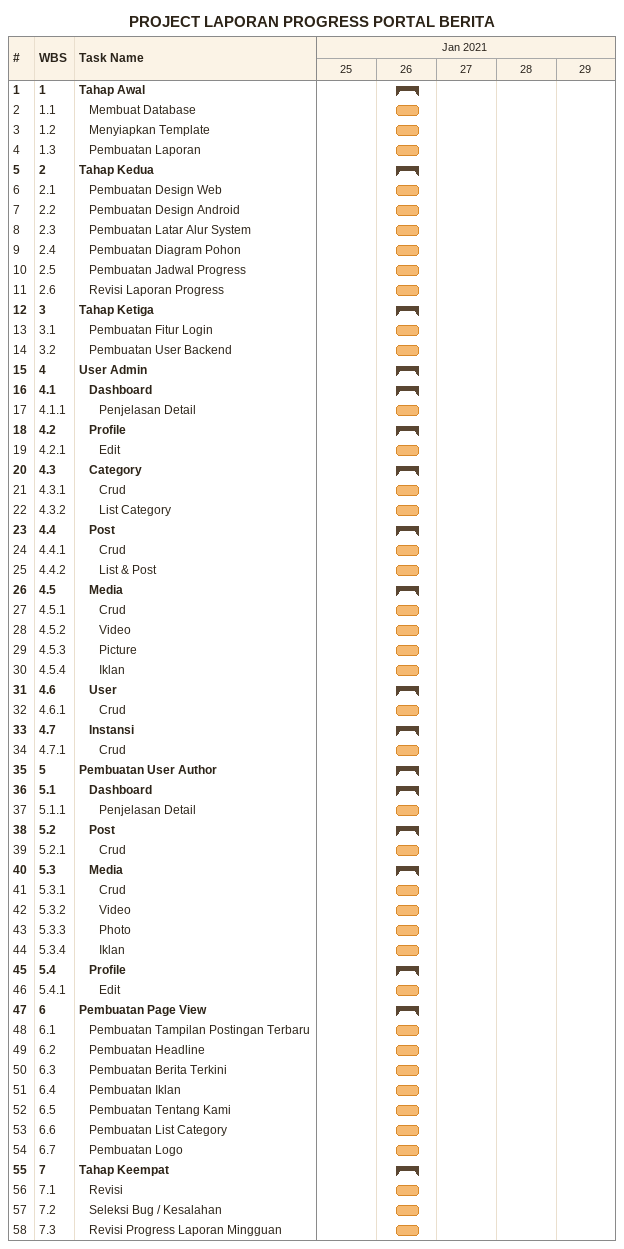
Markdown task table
PROJECT LAPORAN PROGRESS PORTAL BERITA

| ID | WBS | Task | Start | Finish |
|---|---|---|---|---|
| 1 | 1 | **Tahap Awal** | 2021-01-26 | 2021-01-26 |
| 2 | 1.1 | Membuat Database | 2021-01-26 | 2021-01-26 |
| 3 | 1.2 | Menyiapkan Template | 2021-01-26 | 2021-01-26 |
| 4 | 1.3 | Pembuatan Laporan | 2021-01-26 | 2021-01-26 |
| 5 | 2 | **Tahap Kedua** | 2021-01-26 | 2021-01-26 |
| 6 | 2.1 | Pembuatan Design Web | 2021-01-26 | 2021-01-26 |
| 7 | 2.2 | Pembuatan Design Android | 2021-01-26 | 2021-01-26 |
| 8 | 2.3 | Pembuatan Latar Alur System | 2021-01-26 | 2021-01-26 |
| 9 | 2.4 | Pembuatan Diagram Pohon | 2021-01-26 | 2021-01-26 |
| 10 | 2.5 | Pembuatan Jadwal Progress | 2021-01-26 | 2021-01-26 |
| 11 | 2.6 | Revisi Laporan Progress | 2021-01-26 | 2021-01-26 |
| 12 | 3 | **Tahap Ketiga** | 2021-01-26 | 2021-01-26 |
| 13 | 3.1 | Pembuatan Fitur Login | 2021-01-26 | 2021-01-26 |
| 14 | 3.2 | Pembuatan User Backend | 2021-01-26 | 2021-01-26 |
| 15 | 4 | **User Admin** | 2021-01-26 | 2021-01-26 |
| 16 | 4.1 | **Dashboard** | 2021-01-26 | 2021-01-26 |
| 17 | 4.1.1 | Penjelasan Detail | 2021-01-26 | 2021-01-26 |
| 18 | 4.2 | **Profile** | 2021-01-26 | 2021-01-26 |
| 19 | 4.2.1 | Edit | 2021-01-26 | 2021-01-26 |
| 20 | 4.3 | **Category** | 2021-01-26 | 2021-01-26 |
| 21 | 4.3.1 | Crud | 2021-01-26 | 2021-01-26 |
| 22 | 4.3.2 | List Category | 2021-01-26 | 2021-01-26 |
| 23 | 4.4 | **Post** | 2021-01-26 | 2021-01-26 |
| 24 | 4.4.1 | Crud | 2021-01-26 | 2021-01-26 |
| 25 | 4.4.2 | List & Post | 2021-01-26 | 2021-01-26 |
| 26 | 4.5 | **Media** | 2021-01-26 | 2021-01-26 |
| 27 | 4.5.1 | Crud | 2021-01-26 | 2021-01-26 |
| 28 | 4.5.2 | Video | 2021-01-26 | 2021-01-26 |
| 29 | 4.5.3 | Picture | 2021-01-26 | 2021-01-26 |
| 30 | 4.5.4 | Iklan | 2021-01-26 | 2021-01-26 |
| 31 | 4.6 | **User** | 2021-01-26 | 2021-01-26 |
| 32 | 4.6.1 | Crud | 2021-01-26 | 2021-01-26 |
| 33 | 4.7 | **Instansi** | 2021-01-26 | 2021-01-26 |
| 34 | 4.7.1 | Crud | 2021-01-26 | 2021-01-26 |
| 35 | 5 | **Pembuatan User Author** | 2021-01-26 | 2021-01-26 |
| 36 | 5.1 | **Dashboard** | 2021-01-26 | 2021-01-26 |
| 37 | 5.1.1 | Penjelasan Detail | 2021-01-26 | 2021-01-26 |
| 38 | 5.2 | **Post** | 2021-01-26 | 2021-01-26 |
| 39 | 5.2.1 | Crud | 2021-01-26 | 2021-01-26 |
| 40 | 5.3 | **Media** | 2021-01-26 | 2021-01-26 |
| 41 | 5.3.1 | Crud | 2021-01-26 | 2021-01-26 |
| 42 | 5.3.2 | Video | 2021-01-26 | 2021-01-26 |
| 43 | 5.3.3 | Photo | 2021-01-26 | 2021-01-26 |
| 44 | 5.3.4 | Iklan | 2021-01-26 | 2021-01-26 |
| 45 | 5.4 | **Profile** | 2021-01-26 | 2021-01-26 |
| 46 | 5.4.1 | Edit | 2021-01-26 | 2021-01-26 |
| 47 | 6 | **Pembuatan Page View** | 2021-01-26 | 2021-01-26 |
| 48 | 6.1 | Pembuatan Tampilan Postingan Terbaru | 2021-01-26 | 2021-01-26 |
| 49 | 6.2 | Pembuatan Headline | 2021-01-26 | 2021-01-26 |
| 50 | 6.3 | Pembuatan Berita Terkini | 2021-01-26 | 2021-01-26 |
| 51 | 6.4 | Pembuatan Iklan | 2021-01-26 | 2021-01-26 |
| 52 | 6.5 | Pembuatan Tentang Kami | 2021-01-26 | 2021-01-26 |
| 53 | 6.6 | Pembuatan List Category | 2021-01-26 | 2021-01-26 |
| 54 | 6.7 | Pembuatan Logo | 2021-01-26 | 2021-01-26 |
| 55 | 7 | **Tahap Keempat** | 2021-01-26 | 2021-01-26 |
| 56 | 7.1 | Revisi | 2021-01-26 | 2021-01-26 |
| 57 | 7.2 | Seleksi Bug / Kesalahan | 2021-01-26 | 2021-01-26 |
| 58 | 7.3 | Revisi Progress Laporan Mingguan | 2021-01-26 | 2021-01-26 |
